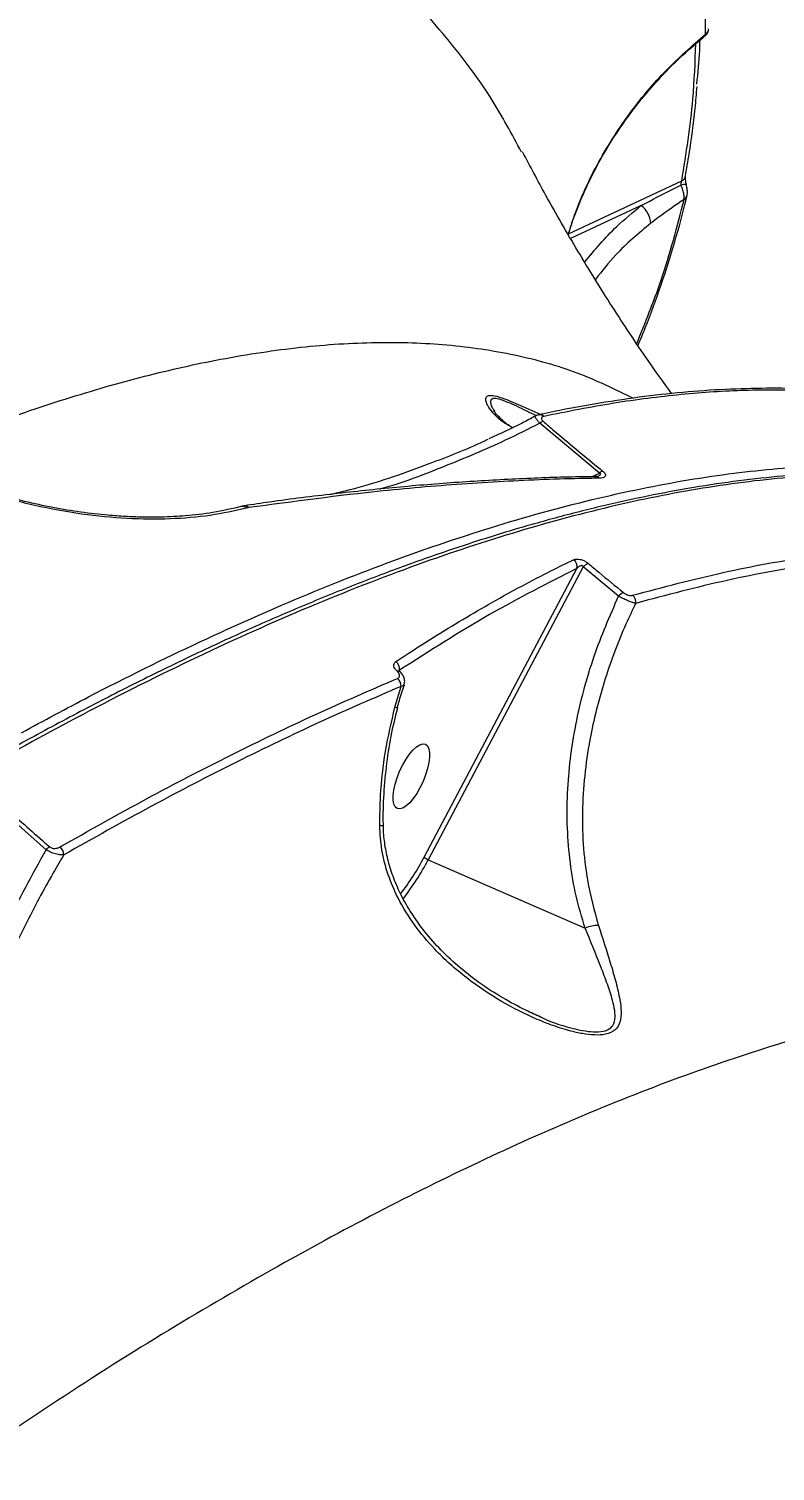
# Model space of a CAD drawing. Header units: millimetres. Extents: x -7245 to 6306, y -6696 to 5973.
# Drawn here: x 1520.3 to 1619.6, y -2152.5 to -1960.6 of the extents above; entities that cross this region are included whole.
import ezdxf

# ---------------------------------------------------------------- set-up
doc = ezdxf.new("R2010")
doc.units = ezdxf.units.MM
for name, color, linetype in [('DIKOM_ОБЪЕКТ', 7, 'Continuous'), ('DIKOM_РАЗМЕР_ЗОНА', 7, 'Continuous'), ('DIKOM_РАЗМЕР_ОБЪЕКТА', 7, 'Continuous')]:
    doc.layers.add(name, color=color, linetype=linetype)
doc.styles.add('style1', font='arial.ttf', dxfattribs={"width": 0.8})
doc.dimstyles.new('1-50', dxfattribs={"dimtxt": 300, "dimasz": 200, "dimexe": 100, "dimexo": 0, "dimgap": 100, "dimtad": 1, "dimtxsty": 'style1', "dimcen": 200, "dimclrd": 7, "dimclre": 7, "dimclrt": 7, "dimadec": 1, "dimazin": 2, "dimtfac": 1, "dimtmove": 0, "dimatfit": 2, "dimfxl": 0, "dimlwd": 25, "dimlwe": 18, "dimarcsym": 0})

# ---------------------------------------------------------------- blocks, each defined once
blk = doc.blocks.new('*D10')
at = {"layer": 'Defpoints', "color": 0, "transparency": 16777216}
for p in [(-4365.71, 2792.53), (4306.16, 475.6), (4306.16, -5965.27)]:
    blk.add_point(p, dxfattribs=at)
at = {"layer": 'DIKOM_РАЗМЕР_ОБЪЕКТА', "color": 7, "lineweight": 18, "transparency": 16777216}
for p, q in [((-4365.71, 2792.53), (-4365.71, -6065.27)), ((4306.16, 475.6), (4306.16, -6065.27))]:
    blk.add_line(p, q, dxfattribs=at)
at = {"layer": 'DIKOM_РАЗМЕР_ОБЪЕКТА', "color": 7, "lineweight": 25, "transparency": 16777216}
blk.add_line((-4165.71, -5965.27), (4106.16, -5965.27), dxfattribs=at)
at = {"layer": 'DIKOM_РАЗМЕР_ОБЪЕКТА', "color": 7, "transparency": 16777216}
for points in [[(-4165.71, -5931.93), (-4165.71, -5998.6), (-4365.71, -5965.27)], [(4106.16, -5931.93), (4106.16, -5998.6), (4306.16, -5965.27)]]:
    blk.add_solid(points, dxfattribs=at)
at = {"layer": 'DIKOM_РАЗМЕР_ОБЪЕКТА', "color": 7, "transparency": 16777216, "insert": (-85.78, -5712.1), "char_height": 300, "attachment_point": 5, "style": 'style1'}
blk.add_mtext('8650', dxfattribs=at)
blk = doc.blocks.new('*D11')
at = {"layer": 'Defpoints', "color": 0, "transparency": 16777216}
for p in [(-3472.32, 4472.83), (-6199.73, -2928.86), (1850.21, -2928.86)]:
    blk.add_point(p, dxfattribs=at)
at = {"layer": 'DIKOM_РАЗМЕР_ОБЪЕКТА', "color": 7, "lineweight": 18, "transparency": 16777216}
for p, q in [((-3472.32, 4472.83), (-6299.73, 4472.83)), ((1850.21, -2928.86), (-6299.73, -2928.86))]:
    blk.add_line(p, q, dxfattribs=at)
at = {"layer": 'DIKOM_РАЗМЕР_ОБЪЕКТА', "color": 7, "lineweight": 25, "transparency": 16777216}
blk.add_line((-6199.73, 4272.83), (-6199.73, -2728.86), dxfattribs=at)
at = {"layer": 'DIKOM_РАЗМЕР_ОБЪЕКТА', "color": 7, "transparency": 16777216}
for points in [[(-6233.06, 4272.83), (-6166.39, 4272.83), (-6199.73, 4472.83)], [(-6233.06, -2728.86), (-6166.39, -2728.86), (-6199.73, -2928.86)]]:
    blk.add_solid(points, dxfattribs=at)
at = {"layer": 'DIKOM_РАЗМЕР_ОБЪЕКТА', "color": 7, "transparency": 16777216, "insert": (-6452.9, 984.54), "char_height": 300, "attachment_point": 5, "rotation": 90, "style": 'style1'}
blk.add_mtext('7400', dxfattribs=at)
blk = doc.blocks.new('*D12')
at = {"layer": 'Defpoints', "color": 0, "transparency": 16777216}
for p in [(-5865.71, 123.34), (6306.18, -91.92), (6306.18, -6596.14)]:
    blk.add_point(p, dxfattribs=at)
at = {"layer": 'DIKOM_РАЗМЕР_ЗОНА', "color": 7, "lineweight": 18, "transparency": 16777216}
for p, q in [((-5865.71, 123.34), (-5865.71, -6696.14)), ((6306.18, -91.92), (6306.18, -6696.14))]:
    blk.add_line(p, q, dxfattribs=at)
at = {"layer": 'DIKOM_РАЗМЕР_ЗОНА', "color": 7, "lineweight": 25, "transparency": 16777216}
blk.add_line((-5665.71, -6596.14), (6106.18, -6596.14), dxfattribs=at)
at = {"layer": 'DIKOM_РАЗМЕР_ЗОНА', "color": 7, "transparency": 16777216}
for points in [[(-5665.71, -6562.81), (-5665.71, -6629.48), (-5865.71, -6596.14)], [(6106.18, -6562.81), (6106.18, -6629.48), (6306.18, -6596.14)]]:
    blk.add_solid(points, dxfattribs=at)
at = {"layer": 'DIKOM_РАЗМЕР_ЗОНА', "color": 7, "transparency": 16777216, "insert": (-71.19, -6342.97), "char_height": 300, "attachment_point": 5, "style": 'style1'}
blk.add_mtext('12150', dxfattribs=at)
blk = doc.blocks.new('*D13')
at = {"layer": 'Defpoints', "color": 0, "transparency": 16777216}
for p in [(-4231.86, 5972.83), (-6795, -4928.88), (1792.4, -4928.88)]:
    blk.add_point(p, dxfattribs=at)
at = {"layer": 'DIKOM_РАЗМЕР_ЗОНА', "color": 7, "lineweight": 18, "transparency": 16777216}
for p, q in [((-4231.86, 5972.83), (-6895, 5972.83)), ((1792.4, -4928.88), (-6895, -4928.88))]:
    blk.add_line(p, q, dxfattribs=at)
at = {"layer": 'DIKOM_РАЗМЕР_ЗОНА', "color": 7, "lineweight": 25, "transparency": 16777216}
blk.add_line((-6795, 5772.83), (-6795, -4728.88), dxfattribs=at)
at = {"layer": 'DIKOM_РАЗМЕР_ЗОНА', "color": 7, "transparency": 16777216}
for points in [[(-6828.33, 5772.83), (-6761.67, 5772.83), (-6795, 5972.83)], [(-6828.33, -4728.88), (-6761.67, -4728.88), (-6795, -4928.88)]]:
    blk.add_solid(points, dxfattribs=at)
at = {"layer": 'DIKOM_РАЗМЕР_ЗОНА', "color": 7, "transparency": 16777216, "insert": (-7048.17, 972.94), "char_height": 300, "attachment_point": 5, "rotation": 90, "style": 'style1'}
blk.add_mtext('10900', dxfattribs=at)

msp = doc.modelspace()

# ---------------------------------------------------------------- linework, layer by layer
at = {"layer": 'DIKOM_ОБЪЕКТ', "color": 7, "linetype": 'Continuous', "lineweight": 15}
for p, q in [((1592.088, -1987.852), (1607.145, -1980.797)), ((1607.752, -1981.269), (1607.753, -1981.272)), ((1601.756, -1984.062), (1592.358, -1988.466)), ((1586.012, -2010.812), (1588.403, -2011.867)), ((1582.147, -2011.307), (1582.258, -2011.476)), ((1596.201, -2019.681), (1588.269, -2013.045)), ((1595.148, -2020.174), (1596.201, -2019.681)), ((1548.986, -2024.035), (1548.96, -2024.039)), ((1549.475, -2024.28), (1549.22, -2024.329)), ((1549.511, -2024.275), (1549.475, -2024.28)), ((1594.039, -2032.168), (1573.413, -2071.125)), ((1598.731, -2036.058), (1594.039, -2032.168)), ((1572.859, -2070.775), (1593.195, -2032.365)), ((1569.606, -2045.91), (1569.543, -2046.077)), ((1569.606, -2045.91), (1569.554, -2046.009)), ((1568.983, -2050.84), (1569.798, -2048.06)), ((1522.57, -2069.789), (1515.135, -2063.175)), ((1573.413, -2071.125), (1594.289, -2080.209)), ((1588.015, -2091.862), (1588.611, -2092.147))]:
    msp.add_line(p, q, dxfattribs=at)
for centre, radius, start, end in [((1609.85, -1960.532), 0.857, 301.96672, 357.6334), ((1606.852, -1980.054), 0.798, 291.51463, 347.53971), ((1607.588, -1982.938), 1.677, 84.37165, 109.41237), ((1599.593, -1986.744), 3.445, 5.08481, 51.10313), ((1607.057, -1982.567), 0.804, 299.67421, 345.46815), ((1588.24, -2012.697), 0.779, 46.25897, 101.47625), ((1589.123, -2013.956), 1.249, 109.82144, 133.14543), ((1595.686, -2020.799), 0.65, 42.26103, 90.75), ((1597.069, -2020.551), 1.23, 111.42214, 134.92962), ((1549.008, -2024.607), 0.57, 35.00052, 93.95976), ((1549.037, -2024.619), 0.586, 35.94131, 94.32813), ((1592.089, -2032.117), 1.133, 347.33451, 53.88558), ((1595.192, -2033.11), 1.489, 108.87598, 140.74677), ((1599.891, -2036.973), 1.478, 109.774, 141.72287), ((1599.836, -2036.838), 1.179, 351.5979, 50.39242), ((1568.452, -2045.738), 1.167, 351.54434, 56.62145), ((1569.429, -2046.345), 0.33, 55.96374, 115.32867), ((1568.527, -2047.969), 1.274, 355.90054, 50.3736), ((1569.174, -2050.3), 0.572, 250.54338, 287.01563), ((1567.105, -2067.693), 1.109, 71.83074, 97.13403), ((1523.981, -2071.055), 1.896, 119.20793, 138.11168), ((1523.525, -2070.526), 1.438, 2.49921, 50.54741), ((1542.826, -2055.099), 33.878, 322.59624, 332.43722), ((1542.661, -2055.087), 34.683, 322.18563, 332.45654), ((1574.067, -2069.474), 1.776, 227.1032, 248.38259), ((1595.865, -2083.886), 4.001, 87.117, 113.20309), ((1741.311, -1743.695), 498.679, 229.88733, 263.07676)]:
    msp.add_arc(centre, radius, start, end, dxfattribs=at)
msp.add_ellipse((1571.166, -2060.033), major_axis=(1.868, 4.28), ratio=0.3638166, dxfattribs=at)
for points, knots in [([(1585.836, -1976.976), (1584.545, -1974.575), (1581.614, -1969.127), (1575.665, -1961.286), (1568.366, -1953.377), (1560.119, -1946.061), (1550.757, -1939.113), (1540.257, -1932.579), (1528.636, -1926.494), (1516.228, -1921.023), (1503.12, -1916.165), (1489.407, -1911.899), (1474.797, -1908.126), (1459.289, -1904.891), (1442.971, -1902.167), (1431.534, -1900.849), (1425.818, -1900.191)], [0, 0, 0, 0, 0.0600792, 0.1363198, 0.2079258, 0.2795879, 0.3511949, 0.4248883, 0.4986414, 0.5723365, 0.642648, 0.7130097, 0.7833216, 0.8555295, 0.9277912, 1, 1, 1, 1]), ([(1610.304, -1961.259), (1610.251, -1957.726), (1610.145, -1950.658), (1608.414, -1940.396), (1605.619, -1930.382), (1602.693, -1924.001), (1601.231, -1920.811)], [0, 0, 0, 0, 0.2484775, 0.4969527, 0.7484759, 1, 1, 1, 1]), ([(1592.053, -1987.935), (1592.32, -1987.077), (1593.351, -1983.763), (1595.98, -1978.124), (1600.133, -1971.677), (1604.939, -1965.964), (1608.505, -1962.837), (1610.304, -1961.259)], [0, 0, 0, 0, 0.0842019, 0.3253543, 0.5724495, 0.7843488, 1, 1, 1, 1]), ([(1610.301, -1961.411), (1610.313, -1961.406), (1610.336, -1961.398), (1610.314, -1961.304), (1610.304, -1961.259)], [0, 0, 0, 0, 0.5240154, 1, 1, 1, 1]), ([(1610.309, -1961.423), (1610.334, -1961.407), (1610.439, -1961.338), (1610.559, -1961.159), (1610.661, -1960.929), (1610.701, -1960.726), (1610.703, -1960.615), (1610.704, -1960.568)], [0, 0, 0, 0, 0.0858914, 0.357286, 0.6012612, 0.8307786, 1, 1, 1, 1]), ([(1592.088, -1987.852), (1592.15, -1987.627), (1592.556, -1986.175), (1593.59, -1983.543), (1595.198, -1979.982), (1597.113, -1976.513), (1599.289, -1973.163), (1601.717, -1969.948), (1604.385, -1966.896), (1607.239, -1964.025), (1609.3, -1962.288), (1610.317, -1961.43)], [0, 0, 0, 0, 0.0222107, 0.1431477, 0.2648514, 0.3872021, 0.5100525, 0.6325767, 0.7558644, 0.8794632, 1, 1, 1, 1]), ([(1607.145, -1980.797), (1607.723, -1977.131), (1608.708, -1970.886), (1608.916, -1965.001), (1609.003, -1962.571)], [0, 0, 0, 0, 0.586935, 1, 1, 1, 1]), ([(1609.524, -1962.118), (1609.511, -1962.555), (1609.456, -1964.456), (1609.256, -1966.426), (1609.102, -1967.942)], [0, 0, 0, 0, 0.2298678, 1, 1, 1, 1]), ([(1607.605, -1980.223), (1607.785, -1979.211), (1608.331, -1976.146), (1608.854, -1972.149), (1609.092, -1969.213), (1609.171, -1968.238)], [0, 0, 0, 0, 0.2477685, 0.7503992, 1, 1, 1, 1]), ([(1605.793, -2009.1), (1604.743, -2007.639), (1601.986, -2003.802), (1597.823, -1997.486), (1593.266, -1990.132), (1589.291, -1983.266), (1586.962, -1978.827), (1585.956, -1976.91)], [0, 0, 0, 0, 0.1388716, 0.364828, 0.5933311, 0.8244163, 1, 1, 1, 1]), ([(1607.756, -1981.268), (1607.736, -1981.183), (1607.684, -1980.961), (1607.641, -1980.638), (1607.626, -1980.375), (1607.628, -1980.25), (1607.636, -1980.203), (1607.634, -1980.212), (1607.634, -1980.212)], [0, 0, 0, 0, 0.1833917, 0.4814976, 0.7041753, 0.8727313, 0.9950759, 1, 1, 1, 1]), ([(1601.756, -1984.062), (1603.145, -1983.339), (1604.895, -1982.427), (1606.665, -1981.539), (1607.03, -1981.356)], [0, 0, 0, 0, 0.7939521, 1, 1, 1, 1]), ([(1607.03, -1981.356), (1607.034, -1981.33), (1607.047, -1981.24), (1607.074, -1981.089), (1607.11, -1980.915), (1607.134, -1980.836), (1607.145, -1980.797)], [0, 0, 0, 0, 0.1265328, 0.436987, 0.7265094, 1, 1, 1, 1]), ([(1607.455, -1983.266), (1607.462, -1983.144), (1607.477, -1982.901), (1607.369, -1982.345), (1607.209, -1981.809), (1607.078, -1981.477), (1607.03, -1981.356)], [0, 0, 0, 0, 0.2783708, 0.556651, 0.8378924, 1, 1, 1, 1]), ([(1607.819, -1982.766), (1607.836, -1982.713), (1607.895, -1982.533), (1607.885, -1982.173), (1607.851, -1981.709), (1607.773, -1981.388), (1607.745, -1981.274)], [0, 0, 0, 0, 0.1163807, 0.3926352, 0.785433, 1, 1, 1, 1]), ([(1594.222, -1991.594), (1595.577, -1989.97), (1597.834, -1987.266), (1600.636, -1984.977), (1601.756, -1984.062)], [0, 0, 0, 0, 0.6003737, 1, 1, 1, 1]), ([(1601.16, -2002.435), (1602.283, -1999.655), (1604.894, -1993.192), (1606.525, -1986.869), (1607.455, -1983.266)], [0, 0, 0, 0, 0.4301071, 1, 1, 1, 1]), ([(1601.316, -2002.67), (1601.644, -2001.898), (1602.786, -1999.203), (1604.436, -1994.615), (1606.237, -1988.918), (1607.351, -1984.965), (1607.785, -1982.929), (1607.821, -1982.764)], [0, 0, 0, 0, 0.1149813, 0.4008897, 0.6875817, 0.974794, 1, 1, 1, 1]), ([(1607.455, -1983.266), (1606.317, -1984.035), (1604.793, -1985.064), (1603.382, -1986.161), (1603.025, -1986.438)], [0, 0, 0, 0, 0.7468175, 1, 1, 1, 1]), ([(1603.025, -1986.438), (1601.398, -1987.788), (1598.65, -1990.069), (1596.524, -1992.796), (1595.655, -1993.909)], [0, 0, 0, 0, 0.5916581, 1, 1, 1, 1]), ([(1549.22, -2024.329), (1547.652, -2024.688), (1544.517, -2025.405), (1539.147, -2025.851), (1533.406, -2025.806), (1527.344, -2025.214), (1521.086, -2024.071), (1514.752, -2022.374), (1508.458, -2020.137), (1502.319, -2017.369), (1496.458, -2014.111), (1490.993, -2010.398), (1485.96, -2006.304), (1483.097, -2003.301), (1481.665, -2001.798)], [0, 0, 0, 0, 0.0836197, 0.1671669, 0.250417, 0.3338519, 0.4173026, 0.5004903, 0.5837377, 0.6671378, 0.7504583, 0.8333969, 0.9166278, 1, 1, 1, 1]), ([(1548.667, -2024.098), (1547.385, -2024.4), (1545.008, -2024.96), (1541.348, -2025.383), (1538.176, -2025.553), (1535.495, -2025.557), (1533.119, -2025.468), (1529.232, -2025.19), (1523.51, -2024.389), (1516.755, -2022.749), (1510.861, -2020.796), (1506.005, -2018.825), (1502.204, -2016.991), (1499.248, -2015.39), (1496.722, -2013.913), (1493.652, -2011.937), (1490.027, -2009.298), (1485.96, -2005.906), (1483.426, -2003.239), (1482.059, -2001.801)], [0, 0, 0, 0, 0.0700799, 0.129901, 0.1788977, 0.2174588, 0.2495428, 0.2821681, 0.3829518, 0.484152, 0.5522254, 0.6193445, 0.6817742, 0.711032, 0.7462632, 0.7926708, 0.8501737, 0.9192081, 1, 1, 1, 1]), ([(1503.85, -2017.728), (1507.348, -2016.296), (1514.615, -2013.321), (1525.225, -2009.699), (1535.751, -2006.666), (1546.223, -2004.328), (1556.532, -2002.78), (1566.583, -2002.14), (1576.105, -2002.457), (1585.02, -2003.804), (1593.338, -2006.108), (1598.24, -2008.506), (1600.682, -2009.701)], [0, 0, 0, 0, 0.0864444, 0.179546, 0.2735742, 0.3676025, 0.4715482, 0.5755755, 0.6795198, 0.786529, 0.8936275, 1, 1, 1, 1]), ([(1623.192, -2008.49), (1623.157, -2008.488), (1621.395, -2008.376), (1617.755, -2008.38), (1612.255, -2008.533), (1606.573, -2008.972), (1600.742, -2009.648), (1594.746, -2010.607), (1590.522, -2011.378), (1588.258, -2011.9), (1588.087, -2011.94)], [0, 0, 0, 0, 0.0033522, 0.1670486, 0.3308943, 0.4948835, 0.6588479, 0.8227161, 0.9865978, 1, 1, 1, 1]), ([(1623.718, -2008.709), (1621.031, -2008.657), (1615.656, -2008.555), (1607.081, -2009.156), (1598.167, -2010.264), (1591.908, -2011.51), (1588.779, -2012.134)], [0, 0, 0, 0, 0.2491194, 0.4982429, 0.74912, 1, 1, 1, 1]), ([(1584.599, -2013.644), (1584.134, -2013.369), (1582.759, -2012.554), (1581.681, -2011.315), (1581.108, -2010.284), (1580.995, -2009.695), (1581.278, -2009.309), (1582.166, -2009.327), (1583.734, -2009.819), (1585.161, -2010.441), (1586.012, -2010.812)], [0, 0, 0, 0, 0.1355879, 0.4014971, 0.4963299, 0.592353, 0.6977939, 0.7845818, 0.8714847, 1, 1, 1, 1]), ([(1587.777, -2012.052), (1587.327, -2011.832), (1586.01, -2011.188), (1584.272, -2010.346), (1582.765, -2009.79), (1581.899, -2009.708), (1581.601, -2010.13), (1581.756, -2010.745), (1582.068, -2011.194), (1582.147, -2011.307)], [0, 0, 0, 0, 0.1085412, 0.3177339, 0.4405318, 0.5630139, 0.7201554, 0.9295522, 1, 1, 1, 1]), ([(1588.269, -2013.045), (1586.742, -2013.812), (1582.598, -2015.895), (1575.542, -2018.845), (1569.931, -2020.998), (1566.982, -2021.806), (1566.94, -2021.817)], [0, 0, 0, 0, 0.2243141, 0.6087541, 0.9943897, 1, 1, 1, 1]), ([(1587.685, -2012.088), (1587.09, -2012.408), (1585.08, -2013.488), (1582.976, -2014.436), (1581.494, -2015.103)], [0, 0, 0, 0, 0.2955755, 1, 1, 1, 1]), ([(1584.622, -2013.632), (1584.488, -2013.551), (1583.856, -2013.17), (1583.154, -2012.542), (1582.475, -2011.857), (1582.17, -2011.466), (1582.113, -2011.368), (1582.098, -2011.341)], [0, 0, 0, 0, 0.1090532, 0.5131271, 0.7442723, 0.9285489, 1, 1, 1, 1]), ([(1588.269, -2013.045), (1588.154, -2012.917), (1587.926, -2012.66), (1587.718, -2012.359), (1587.621, -2012.15), (1587.663, -2012.107), (1587.683, -2012.085)], [0, 0, 0, 0, 0.2480877, 0.4961483, 0.7493304, 1, 1, 1, 1]), ([(1588.091, -2011.945), (1588.046, -2011.95), (1587.908, -2011.964), (1587.777, -2012.043), (1587.689, -2012.095)], [0, 0, 0, 0, 0.3317433, 1, 1, 1, 1]), ([(1588.779, -2012.134), (1588.693, -2012.16), (1588.543, -2012.208), (1588.452, -2012.348), (1588.468, -2012.496), (1588.551, -2012.642), (1588.65, -2012.735), (1588.699, -2012.781)], [0, 0, 0, 0, 0.3196401, 0.5619557, 0.7278201, 0.8640396, 1, 1, 1, 1]), ([(1588.699, -2012.781), (1589.177, -2013.191), (1591.568, -2015.237), (1594.213, -2017.443), (1596.395, -2019.223), (1596.62, -2019.406)], [0, 0, 0, 0, 0.1831752, 0.9158871, 1, 1, 1, 1]), ([(1560.303, -2022.523), (1561.508, -2022.241), (1566.056, -2021.177), (1572.861, -2018.702), (1578.666, -2016.467), (1581.195, -2015.246), (1581.395, -2015.15)], [0, 0, 0, 0, 0.163489, 0.6172031, 0.9697157, 1, 1, 1, 1]), ([(1519.307, -2054.219), (1522.289, -2052.609), (1530.324, -2048.273), (1543.113, -2041.982), (1557.527, -2035.605), (1571.612, -2030.166), (1585.311, -2025.708), (1598.564, -2022.276), (1611.08, -2019.942), (1622.83, -2018.694), (1633.817, -2018.475), (1644.178, -2019.338), (1652.74, -2020.881), (1657.527, -2022.595), (1659.352, -2023.248)], [0, 0, 0, 0, 0.0520432, 0.1402045, 0.2284327, 0.3165933, 0.4073147, 0.4981104, 0.5888323, 0.6769928, 0.7652215, 0.8533822, 0.9441033, 1, 1, 1, 1]), ([(1659.298, -2023.739), (1658.488, -2023.465), (1656.229, -2022.7), (1652.321, -2021.723), (1647.595, -2020.788), (1642.686, -2020.12), (1637.603, -2019.702), (1632.342, -2019.54), (1626.904, -2019.631), (1621.285, -2019.977), (1615.484, -2020.579), (1609.507, -2021.436), (1603.375, -2022.545), (1597.114, -2023.901), (1590.739, -2025.502), (1584.252, -2027.348), (1577.65, -2029.435), (1570.933, -2031.766), (1564.097, -2034.34), (1557.141, -2037.159), (1550.063, -2040.222), (1542.861, -2043.531), (1535.532, -2047.087), (1528.078, -2050.889), (1520.52, -2054.927), (1512.89, -2059.184), (1505.213, -2063.648), (1497.496, -2068.312), (1489.736, -2073.179), (1481.929, -2078.25), (1474.073, -2083.526), (1466.165, -2089.008), (1458.204, -2094.699), (1450.188, -2100.599), (1442.113, -2106.708), (1433.98, -2113.039), (1426.386, -2119.082), (1421.502, -2123.098), (1419.354, -2124.865)], [0, 0, 0, 0, 0.01573, 0.0438351, 0.0719025, 0.0999628, 0.1280415, 0.1561625, 0.1843532, 0.2126425, 0.2410595, 0.2696334, 0.2982695, 0.326777, 0.355147, 0.3834119, 0.4116028, 0.4397516, 0.4678883, 0.4960438, 0.5242408, 0.5525122, 0.5808893, 0.609404, 0.6380278, 0.6665774, 0.6949667, 0.7232391, 0.7514263, 0.7795605, 0.8076744, 0.8357992, 0.8639574, 0.8921806, 0.9204989, 0.9489494, 0.9775385, 1, 1, 1, 1]), ([(1659.5, -2024), (1657.62, -2023.374), (1652.817, -2021.776), (1644.141, -2020.347), (1633.577, -2019.626), (1622.152, -2020.031), (1610.16, -2021.501), (1597.643, -2024.018), (1584.67, -2027.526), (1571.028, -2032.083), (1556.737, -2037.719), (1541.832, -2044.441), (1527.284, -2051.775), (1513.207, -2059.533), (1499.689, -2067.539), (1485.912, -2076.247), (1471.909, -2085.643), (1457.834, -2095.623), (1443.754, -2106.134), (1431.173, -2115.954), (1423.244, -2122.435), (1420.016, -2125.074)], [0, 0, 0, 0, 0.0367624, 0.0939074, 0.1527123, 0.211565, 0.2703696, 0.3275149, 0.384704, 0.4418487, 0.5006534, 0.5595063, 0.618311, 0.6680452, 0.7178373, 0.7676299, 0.8178936, 0.8681576, 0.9171562, 0.9662659, 1, 1, 1, 1]), ([(1595.677, -2020.17), (1594.947, -2020.174), (1591.626, -2020.188), (1585.551, -2020.42), (1577.461, -2020.874), (1569.23, -2021.545), (1560.859, -2022.429), (1554.113, -2023.257), (1550.109, -2023.861), (1548.991, -2024.029)], [0, 0, 0, 0, 0.0500562, 0.2279645, 0.4049046, 0.5811235, 0.7568007, 0.9321323, 1, 1, 1, 1]), ([(1596.167, -2020.363), (1595.727, -2020.369), (1593.528, -2020.401), (1587.745, -2020.557), (1578.643, -2021.039), (1565.415, -2022.139), (1555.514, -2023.469), (1549.511, -2024.275)], [0, 0, 0, 0, 0.0299891, 0.1499536, 0.3900708, 0.6301909, 1, 1, 1, 1]), ([(1595.894, -2020.132), (1595.896, -2020.131), (1595.908, -2020.125), (1595.846, -2020.145), (1595.744, -2020.147), (1595.688, -2020.147)], [0, 0, 0, 0, 0.0828393, 0.4919208, 1, 1, 1, 1]), ([(1595.857, -2020.139), (1595.94, -2020.102), (1596.099, -2020.032), (1596.259, -2019.918), (1596.328, -2019.826), (1596.33, -2019.773), (1596.318, -2019.748), (1596.297, -2019.724), (1596.262, -2019.701), (1596.224, -2019.688), (1596.201, -2019.681)], [0, 0, 0, 0, 0.3240072, 0.621897, 0.7650888, 0.8149413, 0.8649512, 0.8789839, 0.9279567, 1, 1, 1, 1]), ([(1596.62, -2019.406), (1596.695, -2019.473), (1596.845, -2019.606), (1596.969, -2019.801), (1597.012, -2019.994), (1596.92, -2020.192), (1596.632, -2020.332), (1596.319, -2020.353), (1596.167, -2020.363)], [0, 0, 0, 0, 0.1098128, 0.2200428, 0.3256973, 0.492494, 0.7537475, 1, 1, 1, 1]), ([(1549.068, -2024.027), (1548.988, -2024.034), (1548.822, -2024.048), (1548.669, -2024.108), (1548.59, -2024.139)], [0, 0, 0, 0, 0.485286, 1, 1, 1, 1]), ([(1549.22, -2024.329), (1549.151, -2024.272), (1549.011, -2024.154), (1548.811, -2024.084), (1548.7, -2024.105), (1548.665, -2024.111)], [0, 0, 0, 0, 0.3945124, 0.8090724, 1, 1, 1, 1]), ([(1600.588, -2035.929), (1604.647, -2034.855), (1612.765, -2032.708), (1624.32, -2030.642), (1635.436, -2029.364), (1642.356, -2029.311), (1645.817, -2029.285)], [0, 0, 0, 0, 0.2486155, 0.497232, 0.7486167, 1, 1, 1, 1]), ([(1646.171, -2030.365), (1642.754, -2030.391), (1635.92, -2030.442), (1624.871, -2031.701), (1613.298, -2033.757), (1605.101, -2035.926), (1601.002, -2037.01)], [0, 0, 0, 0, 0.2486142, 0.4972306, 0.7486127, 1, 1, 1, 1]), ([(1569.094, -2044.763), (1569.427, -2044.543), (1571.094, -2043.444), (1575.412, -2040.684), (1581.985, -2036.767), (1588.189, -2033.43), (1591.75, -2031.693), (1592.757, -2031.201)], [0, 0, 0, 0, 0.0413755, 0.2068703, 0.5381502, 0.86943, 1, 1, 1, 1]), ([(1592.757, -2031.201), (1592.899, -2031.157), (1593.135, -2031.082), (1593.626, -2031.143), (1594.068, -2031.29), (1594.447, -2031.494), (1594.632, -2031.639), (1594.71, -2031.701)], [0, 0, 0, 0, 0.3039012, 0.5023378, 0.7016607, 0.8732409, 1, 1, 1, 1]), ([(1594.039, -2032.168), (1594.021, -2032.134), (1593.992, -2032.077), (1593.92, -2032.02), (1593.847, -2031.991), (1593.761, -2031.984), (1593.626, -2032.01), (1593.414, -2032.124), (1593.281, -2032.271), (1593.195, -2032.365)], [0, 0, 0, 0, 0.1044603, 0.1740902, 0.2297508, 0.3047391, 0.3966306, 0.6086095, 1, 1, 1, 1]), ([(1594.71, -2031.701), (1595.175, -2032.092), (1596.724, -2033.398), (1598.292, -2034.683), (1599.391, -2035.582)], [0, 0, 0, 0, 0.2996244, 1, 1, 1, 1]), ([(1593.195, -2032.365), (1589.338, -2034.313), (1581.613, -2038.214), (1573.613, -2043.342), (1569.606, -2045.91)], [0, 0, 0, 0, 0.4991768, 1, 1, 1, 1]), ([(1594.289, -2080.209), (1593.862, -2078.797), (1593.007, -2075.971), (1592.249, -2071.515), (1591.866, -2066.934), (1591.888, -2062.304), (1592.275, -2057.709), (1592.997, -2053.142), (1594.059, -2048.578), (1595.785, -2042.811), (1597.578, -2038.701), (1598.731, -2036.058)], [0, 0, 0, 0, 0.1006486, 0.2013161, 0.3052415, 0.4091884, 0.5096348, 0.6100987, 0.7126713, 0.8152408, 1, 1, 1, 1]), ([(1601.002, -2037.01), (1600.869, -2036.978), (1600.602, -2036.915), (1600.031, -2036.701), (1599.428, -2036.431), (1598.99, -2036.205), (1598.775, -2036.083), (1598.731, -2036.058)], [0, 0, 0, 0, 0.2435519, 0.4875057, 0.7197818, 0.941815, 1, 1, 1, 1]), ([(1599.391, -2035.582), (1599.435, -2035.616), (1599.548, -2035.702), (1599.781, -2035.829), (1600.066, -2035.927), (1600.359, -2035.97), (1600.507, -2035.943), (1600.588, -2035.929)], [0, 0, 0, 0, 0.120591, 0.3074689, 0.5228533, 0.7374205, 1, 1, 1, 1]), ([(1601.002, -2037.01), (1600.563, -2037.934), (1599.006, -2041.21), (1596.813, -2047.044), (1595.112, -2053.618), (1594.228, -2059.343), (1593.873, -2064.179), (1593.962, -2069.031), (1594.531, -2074.349), (1595.513, -2077.892), (1596.066, -2079.891)], [0, 0, 0, 0, 0.0672658, 0.2386037, 0.4121756, 0.5212156, 0.6302458, 0.7425251, 0.8547793, 1, 1, 1, 1]), ([(1569.288, -2046.047), (1569.179, -2045.935), (1568.961, -2045.712), (1568.823, -2045.36), (1568.828, -2045.015), (1569.001, -2044.851), (1569.094, -2044.763)], [0, 0, 0, 0, 0.2322437, 0.4641045, 0.7140729, 1, 1, 1, 1]), ([(1524.439, -2069.416), (1528.289, -2067.248), (1535.989, -2062.912), (1547.312, -2057.069), (1558.471, -2051.678), (1565.717, -2048.551), (1569.34, -2046.987)], [0, 0, 0, 0, 0.2491213, 0.4982437, 0.7491212, 1, 1, 1, 1]), ([(1569.34, -2046.987), (1569.375, -2046.969), (1569.493, -2046.911), (1569.605, -2046.756), (1569.615, -2046.527), (1569.516, -2046.28), (1569.364, -2046.125), (1569.288, -2046.047)], [0, 0, 0, 0, 0.1043799, 0.3453905, 0.575916, 0.7877951, 1, 1, 1, 1]), ([(1569.733, -2046.165), (1569.685, -2046.128), (1569.586, -2046.053), (1569.503, -2045.959), (1569.484, -2045.908), (1569.487, -2045.925), (1569.488, -2045.926)], [0, 0, 0, 0, 0.2879755, 0.5997184, 0.9634169, 1, 1, 1, 1]), ([(1570.184, -2047.811), (1570.222, -2047.699), (1570.315, -2047.423), (1570.229, -2046.947), (1570.012, -2046.464), (1569.737, -2046.209), (1569.603, -2046.085)], [0, 0, 0, 0, 0.1795434, 0.4454231, 0.7307233, 1, 1, 1, 1]), ([(1569.798, -2048.06), (1566.206, -2049.61), (1559.021, -2052.711), (1547.907, -2058.079), (1536.576, -2063.923), (1528.833, -2068.283), (1524.962, -2070.464)], [0, 0, 0, 0, 0.2491245, 0.498246, 0.7491226, 1, 1, 1, 1]), ([(1569.323, -2050.843), (1569.403, -2050.538), (1569.67, -2049.522), (1570.004, -2048.527), (1570.237, -2047.832)], [0, 0, 0, 0, 0.3002348, 1, 1, 1, 1]), ([(1570.205, -2047.815), (1570.167, -2047.881), (1570.101, -2047.996), (1569.888, -2048.041), (1569.798, -2048.06)], [0, 0, 0, 0, 0.5762011, 1, 1, 1, 1]), ([(1566.968, -2066.592), (1566.987, -2065.259), (1567.034, -2061.951), (1567.623, -2056.654), (1568.528, -2052.785), (1568.983, -2050.84)], [0, 0, 0, 0, 0.2512535, 0.6234813, 1, 1, 1, 1]), ([(1567.447, -2066.638), (1567.445, -2066.565), (1567.401, -2065.14), (1567.499, -2062.343), (1567.874, -2058.253), (1568.483, -2054.403), (1569.088, -2051.957), (1569.362, -2050.851)], [0, 0, 0, 0, 0.0137052, 0.2682737, 0.5252659, 0.7854775, 1, 1, 1, 1]), ([(1515.635, -2062.795), (1516.082, -2063.204), (1518.32, -2065.249), (1520.799, -2067.447), (1522.845, -2069.218), (1523.056, -2069.4)], [0, 0, 0, 0, 0.1831806, 0.9158752, 1, 1, 1, 1]), ([(1596.066, -2079.891), (1596.608, -2081.568), (1597.429, -2084.11), (1598.342, -2087.221), (1598.834, -2089.255), (1599.088, -2090.966), (1599.075, -2092.376), (1598.625, -2093.594), (1597.493, -2094.323), (1595.949, -2094.495), (1594.337, -2094.354), (1592.452, -2093.969), (1590.29, -2093.318), (1587.071, -2092.061), (1583.054, -2090.031), (1578.433, -2086.936), (1574.569, -2083.492), (1571.53, -2079.872), (1569.455, -2076.53), (1568.018, -2073.137), (1567.15, -2069.895), (1567.027, -2067.67), (1566.968, -2066.592)], [0, 0, 0, 0, 0.0866908, 0.131403, 0.1760785, 0.2081964, 0.2409, 0.2744249, 0.3082497, 0.3377426, 0.3650516, 0.3930331, 0.4328745, 0.4727583, 0.5545414, 0.639692, 0.726405, 0.788996, 0.8528462, 0.9020919, 0.9525872, 1, 1, 1, 1]), ([(1588.605, -2092.159), (1587.953, -2091.87), (1586.301, -2091.138), (1583.582, -2089.692), (1580.554, -2087.79), (1577.672, -2085.586), (1575.137, -2083.24), (1572.953, -2080.773), (1571.193, -2078.313), (1569.818, -2075.925), (1568.809, -2073.646), (1568.077, -2071.396), (1567.64, -2069.195), (1567.438, -2067.608), (1567.467, -2066.77), (1567.471, -2066.64)], [0, 0, 0, 0, 0.0626175, 0.1587676, 0.2691595, 0.3737837, 0.472793, 0.5667122, 0.6563905, 0.7310231, 0.8011143, 0.8672718, 0.9297312, 0.9890805, 1, 1, 1, 1]), ([(1508.335, -2132.537), (1508.173, -2131.904), (1507.548, -2129.46), (1506.933, -2125.053), (1506.772, -2119.33), (1507.174, -2113.349), (1508.094, -2107.163), (1509.858, -2099.329), (1512.773, -2090.139), (1517.109, -2079.741), (1520.751, -2073.104), (1522.57, -2069.789)], [0, 0, 0, 0, 0.0310665, 0.1198347, 0.2089496, 0.2979267, 0.3968252, 0.4957465, 0.6636319, 0.8319726, 1, 1, 1, 1]), ([(1524.962, -2070.464), (1524.483, -2071.269), (1522.666, -2074.329), (1519.75, -2079.77), (1516.448, -2086.859), (1513.601, -2094.104), (1511.245, -2101.534), (1509.456, -2109.128), (1508.379, -2116.864), (1508.251, -2123.342), (1508.72, -2128.496), (1509.277, -2131.026), (1509.556, -2132.29)], [0, 0, 0, 0, 0.0419981, 0.1595247, 0.2774942, 0.3953199, 0.5131257, 0.6338773, 0.7545615, 0.8758604, 0.9379488, 1, 1, 1, 1]), ([(1524.962, -2070.464), (1524.777, -2070.471), (1524.406, -2070.485), (1523.703, -2070.33), (1523.05, -2070.079), (1522.716, -2069.877), (1522.57, -2069.789)], [0, 0, 0, 0, 0.2829566, 0.5674828, 0.8111804, 1, 1, 1, 1]), ([(1523.056, -2069.4), (1523.105, -2069.437), (1523.208, -2069.515), (1523.422, -2069.594), (1523.677, -2069.627), (1524.053, -2069.598), (1524.283, -2069.49), (1524.439, -2069.416)], [0, 0, 0, 0, 0.1212387, 0.2523279, 0.4116096, 0.5993154, 1, 1, 1, 1]), ([(1588.611, -2092.147), (1588.618, -2092.151), (1590.007, -2092.855), (1591.987, -2093.419), (1594.349, -2093.939), (1595.76, -2094.078), (1597.052, -2093.945), (1597.703, -2093.527), (1598.144, -2092.922), (1598.326, -2092.123), (1598.194, -2090.865), (1597.807, -2089.311), (1597.166, -2087.414), (1595.989, -2084.382), (1594.973, -2081.888), (1594.289, -2080.209)], [0, 0, 0, 0, 0.0007347, 0.1626216, 0.2157571, 0.269936, 0.3287811, 0.3865525, 0.3975653, 0.4664491, 0.5308834, 0.5967206, 0.69599, 0.7953366, 1, 1, 1, 1]), ([(1703.278, -2095.948), (1701.299, -2094.893), (1696.841, -2092.517), (1688.867, -2089.997), (1679.56, -2088.201), (1669.605, -2087.488), (1659.163, -2087.76), (1648.321, -2088.951), (1636.787, -2091.073), (1624.576, -2094.167), (1611.721, -2098.235), (1598.587, -2103.166), (1585.241, -2108.893), (1571.75, -2115.351), (1557.82, -2122.671), (1543.477, -2130.881), (1528.776, -2139.906), (1518.814, -2146.572), (1513.834, -2149.903)], [0, 0, 0, 0, 0.052109, 0.1173917, 0.1836112, 0.249832, 0.3120263, 0.3742702, 0.4364665, 0.5004742, 0.564534, 0.6285433, 0.6896135, 0.750728, 0.8117989, 0.8745166, 0.9372813, 1, 1, 1, 1]), ([(1680.899, -2239.902), (1678.699, -2239.622), (1672.315, -2238.81), (1661.791, -2237.23), (1649.352, -2235.065), (1636.986, -2232.586), (1624.697, -2229.807), (1612.493, -2226.723), (1600.379, -2223.338), (1588.364, -2219.653), (1576.453, -2215.673), (1564.653, -2211.396), (1552.97, -2206.827), (1541.411, -2201.966), (1529.981, -2196.819), (1518.689, -2191.385), (1507.537, -2185.672), (1496.535, -2179.677), (1485.687, -2173.408), (1474.999, -2166.867), (1464.478, -2160.056), (1454.127, -2152.981), (1443.954, -2145.645), (1433.967, -2138.05), (1425.743, -2131.48), (1420.878, -2127.409), (1419.224, -2126.026)], [0, 0, 0, 0, 0.022819, 0.0662182, 0.1096183, 0.1530188, 0.1964194, 0.23982, 0.2832214, 0.3266225, 0.3700236, 0.4134242, 0.4568255, 0.5002279, 0.5436285, 0.5870315, 0.6304321, 0.673835, 0.7172365, 0.760637, 0.8040399, 0.8474414, 0.8908438, 0.9342442, 0.9776465, 1, 1, 1, 1])]:
    msp.add_open_spline(points, degree=3, knots=knots, dxfattribs=at)

# ---------------------------------------------------------------- dimensions: what is measured, and where the dimension line sits
at = {"layer": 'DIKOM_РАЗМЕР_ЗОНА'}
dim = msp.add_linear_dim(base=(-6795.001, -4928.879), p1=(-4231.865, 5972.834), p2=(1792.398, -4928.879), angle=90, text='10900', dimstyle='1-50', dxfattribs=at)
dim.commit()
dim.dimension.update_dxf_attribs({"geometry": '*D13', "text_midpoint": (-6795.001, 972.936), "dimtype": 160})
dim = msp.add_linear_dim(base=(6306.184, -6596.144), p1=(-5865.714, 123.344), p2=(6306.184, -91.922), text='12150', dimstyle='1-50', dxfattribs=at)
dim.commit()
dim.dimension.update_dxf_attribs({"geometry": '*D12', "text_midpoint": (-71.192, -6596.144), "dimtype": 160})
at = {"layer": 'DIKOM_РАЗМЕР_ОБЪЕКТА'}
dim = msp.add_linear_dim(base=(-6199.728, -2928.864), p1=(-3472.315, 4472.834), p2=(1850.213, -2928.864), angle=90, text='7400', dimstyle='1-50', dxfattribs=at)
dim.commit()
dim.dimension.update_dxf_attribs({"geometry": '*D11', "text_midpoint": (-6199.728, 984.539), "dimtype": 160})
dim = msp.add_linear_dim(base=(4306.158, -5965.268), p1=(-4365.714, 2792.532), p2=(4306.158, 475.605), text='8650', dimstyle='1-50', dxfattribs=at)
dim.commit()
dim.dimension.update_dxf_attribs({"geometry": '*D10', "text_midpoint": (-85.784, -5965.268), "dimtype": 160})

doc.saveas('drawing.dxf')
